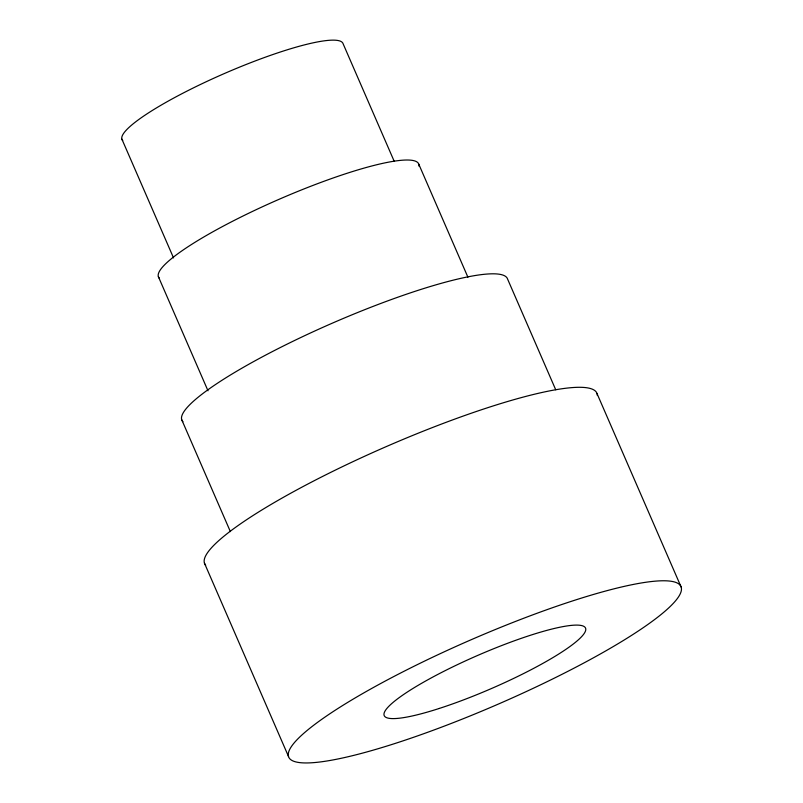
<?xml version="1.0" encoding="UTF-8"?>
<svg xmlns="http://www.w3.org/2000/svg" width="803" height="803" viewBox="0 0 803 803"><rect width="100%" height="100%" fill="white"/><g stroke="black" fill="none" stroke-linecap="round" stroke-linejoin="round"><path stroke-width="1.2" d="M597.041 393.631L681.165 587.103A213.839 34.92 -23.5 0 1 396.11 743.126A213.839 34.92 -23.5 0 1 377.33 685.34A213.839 34.92 -23.5 0 1 681.165 587.103M555.726 389.776L507.586 279.063A177.483 28.988 -23.5 0 0 329.27 324.502A177.483 28.988 -23.5 0 0 182.943 421.705M418.795 164.213L467.918 277.206M394.193 161.273L343.082 43.703A120.46 19.674 -23.5 0 0 222.05 74.549A120.46 19.674 -23.5 0 0 122.739 140.525M121.915 139.2L173.538 257.904M158.372 276.654L207.997 390.79M181.739 419.758L230.371 531.606M204.444 563.144L288.568 756.607M159.335 278.209A141.84 23.167 -23.5 0 1 281.391 198.301A141.84 23.167 -23.5 0 1 418.955 166.121M205.688 565.262A213.839 34.92 -23.5 0 1 388.18 445.765A213.839 34.92 -23.5 0 1 597.342 395.498M439.301 708.437A109.77 17.927 -23.5 0 0 585.628 628.347A109.77 17.927 -23.5 0 0 429.665 678.776A109.77 17.927 -23.5 0 0 439.301 708.437"/></g></svg>
